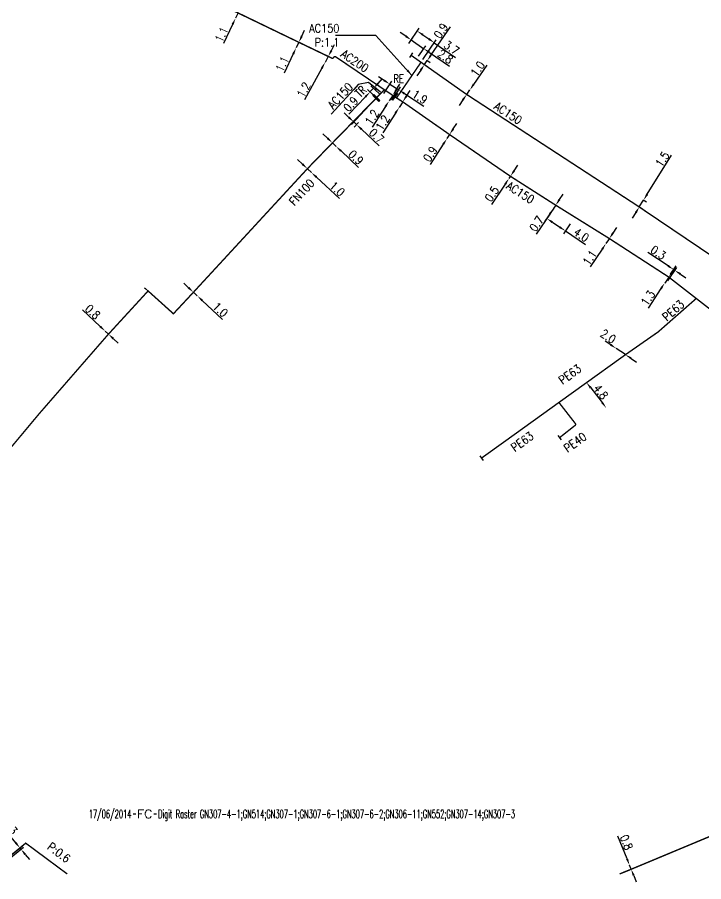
# Model space of a CAD drawing. Header units: millimetres. Extents: x 107995 to 109002, y 120994 to 122000.
# Drawn here: x 108339.1 to 108462.3, y 120998.6 to 121153.6 of the extents above; entities that cross this region are included whole.
import ezdxf
from ezdxf.enums import TextEntityAlignment as Align

# ---------------------------------------------------------------- set-up
doc = ezdxf.new("R2010")
doc.units = ezdxf.units.MM
doc.header["$PDMODE"] = 34
for name, pattern in [('CENTER', [50.8, 31.75, -6.35, 6.35, -6.35]), ('L_25_AP', [2000, 1000, 1000]), ('L_25_FN', [2000, 1000, 1000]), ('L_25_PE', [2000, 1000, 1000])]:
    doc.linetypes.add(name, pattern=pattern)
doc.layers.get('0').update_dxf_attribs({"linetype": 'CONTINUOUS'})
doc.layers.get('DEFPOINTS').update_dxf_attribs({"linetype": 'CONTINUOUS'})
for name, color, linetype in [('L_150', 1, 'CONTINUOUS'), ('L_340', 7, 'CONTINUOUS'), ('L_910', 7, 'CONTINUOUS')]:
    doc.layers.add(name, color=color, linetype=linetype)
doc.styles.add('G_ROMANS', font='ROMANS.SHX', dxfattribs={"width": 0.75})
doc.styles.get("Standard").update_dxf_attribs({"font": 'romans.shx', "width": 0.85})
doc.dimstyles.get("Standard").update_dxf_attribs({"dimtxt": 1.5, "dimasz": 1.2, "dimexe": 0.625, "dimexo": 0.625, "dimgap": 0.25, "dimtad": 1, "dimdec": 1, "dimzin": 0, "dimdsep": 46, "dimtxsty": 'Standard', "dimcen": -0.5, "dimadec": 0, "dimazin": 0, "dimtfac": 1, "dimtdec": 1, "dimtmove": 0, "dimatfit": 3, "dimfxl": 0, "dimtolj": 1, "dimtzin": 0, "dimarcsym": 0})

# ---------------------------------------------------------------- blocks, each defined once
blk = doc.blocks.new('GIS_MODF')
at = {"color": 0, "linetype": 'Continuous', "flags": 128}
for points in [[(-2.18, -0.01), (-1.68, -0.01)], [(1.52, -0.01), (2.02, -0.01)]]:
    blk.add_lwpolyline(points, dxfattribs=at)
at = {"color": 0, "linetype": 'Continuous', "width": 0.5}
blk.add_attdef('DATE', text='', height=1.5, dxfattribs=at).set_placement((-2.5, -0.8), align=Align.RIGHT)
at = {"color": 0, "linetype": 'Continuous', "width": 1.771291}
blk.add_attdef('USER', text='', height=1.5, dxfattribs=at).set_placement((-1.51, -0.8), (1.28, -0.8), align=Align.FIT)
at = {"color": 0, "linetype": 'Continuous', "width": 0.5}
blk.add_attdef('DESC', (2.29, -0.8), '', height=1.5, dxfattribs=at)
blk = doc.blocks.new('*D403')
at = {"layer": 'DEFPOINTS', "color": 0, "linetype": 'Continuous', "transparency": 16777216}
for p in [(108391.18, 121126.42), (108391.91, 121125.74), (108391.91, 121125.74)]:
    blk.add_point(p, dxfattribs=at)
at = {"layer": 'L_150', "color": 0, "linetype": 'Continuous', "lineweight": -2, "transparency": 16777216}
for p, q in [((108390.3, 121127.24), (108389.42, 121128.06)), ((108391.18, 121126.42), (108391.91, 121125.74)), ((108392.79, 121124.93), (108396.96, 121121.06))]:
    blk.add_line(p, q, dxfattribs=at)
at = {"layer": 'L_150', "color": 0, "linetype": 'Continuous', "transparency": 16777216}
for points in [[(108390.43, 121127.39), (108390.16, 121127.09), (108391.18, 121126.42)], [(108392.93, 121125.07), (108392.65, 121124.78), (108391.91, 121125.74)]]:
    blk.add_solid(points, dxfattribs=at)
at = {"layer": 'L_150', "color": 0, "linetype": 'Continuous', "transparency": 16777216, "insert": (108396.54, 121122.81), "char_height": 1.5, "attachment_point": 5, "rotation": 317.13}
blk.add_mtext('\\A1;1.0', dxfattribs=at)
blk = doc.blocks.new('*D404')
at = {"layer": 'DEFPOINTS', "color": 0, "linetype": 'Continuous', "transparency": 16777216}
for p in [(108370.74, 121104.27), (108371.44, 121103.63), (108371.44, 121103.63)]:
    blk.add_point(p, dxfattribs=at)
at = {"layer": 'L_150', "color": 0, "linetype": 'Continuous', "lineweight": -2, "transparency": 16777216}
for p, q in [((108369.87, 121105.09), (108368.99, 121105.91)), ((108370.74, 121104.27), (108371.44, 121103.63)), ((108372.32, 121102.81), (108375.97, 121099.4))]:
    blk.add_line(p, q, dxfattribs=at)
at = {"layer": 'L_150', "color": 0, "linetype": 'Continuous', "transparency": 16777216}
for points in [[(108370, 121105.24), (108369.73, 121104.95), (108370.74, 121104.27)], [(108372.45, 121102.95), (108372.18, 121102.66), (108371.44, 121103.63)]]:
    blk.add_solid(points, dxfattribs=at)
at = {"layer": 'L_150', "color": 0, "linetype": 'Continuous', "transparency": 16777216, "insert": (108375.56, 121101.15), "char_height": 1.5, "attachment_point": 5, "rotation": 317.0033}
blk.add_mtext('\\A1;1.0', dxfattribs=at)
blk = doc.blocks.new('*D405')
at = {"layer": 'DEFPOINTS', "color": 0, "linetype": 'Continuous', "transparency": 16777216}
for p in [(108354.91, 121097.31), (108354.91, 121097.31), (108355.5, 121096.77)]:
    blk.add_point(p, dxfattribs=at)
at = {"layer": 'L_150', "color": 0, "linetype": 'Continuous', "lineweight": -2, "transparency": 16777216}
for p, q in [((108354.03, 121098.13), (108350.83, 121101.1)), ((108355.5, 121096.77), (108354.91, 121097.31)), ((108356.38, 121095.95), (108357.26, 121095.14))]:
    blk.add_line(p, q, dxfattribs=at)
at = {"layer": 'L_150', "color": 0, "linetype": 'Continuous', "transparency": 16777216}
for points in [[(108354.17, 121098.28), (108353.9, 121097.98), (108354.91, 121097.31)], [(108356.51, 121096.1), (108356.24, 121095.81), (108355.5, 121096.77)]]:
    blk.add_solid(points, dxfattribs=at)
at = {"layer": 'L_150', "color": 0, "linetype": 'Continuous', "transparency": 16777216, "insert": (108352.67, 121100.76), "char_height": 1.5, "attachment_point": 5, "rotation": 317.12}
blk.add_mtext('\\A1;0.8', dxfattribs=at)
blk = doc.blocks.new('*D408')
at = {"layer": 'DEFPOINTS', "color": 0, "linetype": 'Continuous', "transparency": 16777216}
for p in [(108403.55, 121139.1), (108400.01, 121134.32), (108400.78, 121135.14)]:
    blk.add_point(p, dxfattribs=at)
at = {"layer": 'L_150', "color": 0, "linetype": 'Continuous', "lineweight": -2, "transparency": 16777216}
for p, q in [((108403.12, 121138.64), (108399.07, 121134.35)), ((108398.62, 121135.63), (108397.75, 121136.45)), ((108399.5, 121134.8), (108400.01, 121134.32)), ((108400.35, 121134.69), (108399.58, 121133.87)), ((108400.88, 121133.5), (108404.06, 121130.5))]:
    blk.add_line(p, q, dxfattribs=at)
at = {"layer": 'L_150', "color": 0, "linetype": 'Continuous', "transparency": 16777216}
for points in [[(108398.76, 121135.77), (108398.49, 121135.48), (108399.5, 121134.8)], [(108401.02, 121133.64), (108400.74, 121133.35), (108400.01, 121134.32)]]:
    blk.add_solid(points, dxfattribs=at)
at = {"layer": 'L_150', "color": 0, "linetype": 'Continuous', "transparency": 16777216, "insert": (108403.59, 121132.31), "char_height": 1.5, "attachment_point": 5, "rotation": 316.6514}
blk.add_mtext('\\A1;0.7', dxfattribs=at)
blk = doc.blocks.new('*D409')
at = {"layer": 'DEFPOINTS', "color": 0, "linetype": 'Continuous', "transparency": 16777216}
for p in [(108395.68, 121131.05), (108396.33, 121130.43), (108396.33, 121130.43)]:
    blk.add_point(p, dxfattribs=at)
at = {"layer": 'L_150', "color": 0, "linetype": 'Continuous', "lineweight": -2, "transparency": 16777216}
for p, q in [((108394.81, 121131.87), (108393.94, 121132.7)), ((108395.68, 121131.05), (108396.33, 121130.43)), ((108397.21, 121129.61), (108400.34, 121126.65))]:
    blk.add_line(p, q, dxfattribs=at)
at = {"layer": 'L_150', "color": 0, "linetype": 'Continuous', "transparency": 16777216}
for points in [[(108394.94, 121132.02), (108394.67, 121131.73), (108395.68, 121131.05)], [(108397.34, 121129.75), (108397.07, 121129.46), (108396.33, 121130.43)]]:
    blk.add_solid(points, dxfattribs=at)
at = {"layer": 'L_150', "color": 0, "linetype": 'Continuous', "transparency": 16777216, "insert": (108399.9, 121128.44), "char_height": 1.5, "attachment_point": 5, "rotation": 316.6514}
blk.add_mtext('\\A1;0.9', dxfattribs=at)
blk = doc.blocks.new('L_340_19')
at = {"linetype": 'Continuous'}
blk.add_hatch(color=0, dxfattribs=at).paths.add_polyline_path([(0.125, 0.75), (-0.125, 0.75), (-0.125, -0.75), (0.125, -0.75)])
at = {"color": 0, "linetype": 'Continuous'}
blk.add_lwpolyline([(-0.125, 0.75), (0.125, 0.75), (0.125, -0.75), (-0.125, -0.75)], close=True, dxfattribs=at)
at = {"color": 0, "linetype": 'Continuous', "width": 0.75}
for tag, height, flags, p in [('TR', 1.5, 8, (0, 3)), ('DEF_LEG', 1.2, 3, (0, -5)), ('DEF_COUP', 1.2, 3, (0, -7.5)), ('DEF_TYPE', 1.2, 3, (0, -10))]:
    blk.add_attdef(tag, text='', height=height, dxfattribs=dict(at, flags=flags)).set_placement(p, align=Align.MIDDLE)
blk = doc.blocks.new('*D410')
at = {"layer": 'DEFPOINTS', "color": 0, "linetype": 'Continuous', "transparency": 16777216}
for p in [(108403.02, 121140.83), (108403.55, 121139.1), (108404.55, 121139.39)]:
    blk.add_point(p, dxfattribs=at)
at = {"layer": 'L_340', "color": 0, "linetype": 'Continuous', "lineweight": -2, "transparency": 16777216}
for p, q in [((108403.85, 121141.71), (108404.67, 121142.58)), ((108403.1, 121139.53), (108401.95, 121140.61)), ((108403.02, 121140.83), (108402.41, 121140.18)), ((108404.1, 121139.82), (108402.57, 121141.26)), ((108401.58, 121139.31), (108398.63, 121136.17))]:
    blk.add_line(p, q, dxfattribs=at)
at = {"layer": 'L_340', "color": 0, "linetype": 'Continuous', "transparency": 16777216}
for points in [[(108403.7, 121141.85), (108403.99, 121141.57), (108403.02, 121140.83)], [(108401.44, 121139.44), (108401.73, 121139.17), (108402.41, 121140.18)]]:
    blk.add_solid(points, dxfattribs=at)
at = {"layer": 'L_340', "color": 0, "linetype": 'Continuous', "transparency": 16777216, "insert": (108398.96, 121137.99), "char_height": 1.5, "attachment_point": 5, "rotation": 46.6893}
blk.add_mtext('\\A1;0.9', dxfattribs=at)
blk = doc.blocks.new('*D415')
at = {"layer": 'DEFPOINTS', "color": 0, "linetype": 'Continuous', "transparency": 16777216}
for p in [(108339.81, 121004.43), (108336.75, 121002.32), (108336.94, 121002.09)]:
    blk.add_point(p, dxfattribs=at)
at = {"layer": 'L_150', "color": 0, "linetype": 'Continuous', "lineweight": -2, "transparency": 16777216}
for p, q in [((108338.86, 121005.59), (108336.09, 121008.98)), ((108337.23, 121002.72), (108340.1, 121005.06)), ((108337.42, 121002.49), (108340.29, 121004.83)), ((108339.81, 121004.43), (108339.62, 121004.66)), ((108340.56, 121003.5), (108341.32, 121002.57))]:
    blk.add_line(p, q, dxfattribs=at)
at = {"layer": 'L_150', "color": 0, "linetype": 'Continuous', "transparency": 16777216}
for points in [[(108339.01, 121005.72), (108338.7, 121005.47), (108339.62, 121004.66)], [(108340.72, 121003.63), (108340.41, 121003.38), (108339.81, 121004.43)]]:
    blk.add_solid(points, dxfattribs=at)
at = {"layer": 'L_150', "color": 0, "linetype": 'Continuous', "transparency": 16777216, "insert": (108337.87, 121008.39), "char_height": 1.5, "attachment_point": 5, "rotation": 309.2075}
blk.add_mtext('\\A1;0.3', dxfattribs=at)
blk = doc.blocks.new('*D419')
at = {"layer": 'DEFPOINTS', "color": 0, "linetype": 'Continuous', "transparency": 16777216}
for p in [(108378.75, 121154.34), (108378.29, 121153.38), (108378.29, 121153.38)]:
    blk.add_point(p, dxfattribs=at)
at = {"layer": 'L_150', "color": 0, "linetype": 'Continuous', "lineweight": -2, "transparency": 16777216}
for p, q in [((108379.27, 121155.42), (108379.79, 121156.5)), ((108378.75, 121154.34), (108378.29, 121153.38)), ((108377.77, 121152.3), (108376.11, 121148.85))]:
    blk.add_line(p, q, dxfattribs=at)
at = {"layer": 'L_150', "color": 0, "linetype": 'Continuous', "transparency": 16777216}
for points in [[(108379.09, 121155.5), (108379.45, 121155.33), (108378.75, 121154.34)], [(108377.59, 121152.39), (108377.95, 121152.21), (108378.29, 121153.38)]]:
    blk.add_solid(points, dxfattribs=at)
at = {"layer": 'L_150', "color": 0, "linetype": 'Continuous', "transparency": 16777216, "insert": (108375.78, 121150.47), "char_height": 1.5, "attachment_point": 5, "rotation": 64.2995}
blk.add_mtext('\\A1;1.1', dxfattribs=at)
blk = doc.blocks.new('*D420')
at = {"layer": 'DEFPOINTS', "color": 0, "linetype": 'Continuous', "transparency": 16777216}
for p in [(108389.65, 121149.08), (108389.17, 121148.09), (108389.17, 121148.09)]:
    blk.add_point(p, dxfattribs=at)
at = {"layer": 'L_150', "color": 0, "linetype": 'Continuous', "lineweight": -2, "transparency": 16777216}
for p, q in [((108390.17, 121150.16), (108390.69, 121151.24)), ((108389.65, 121149.08), (108389.17, 121148.09)), ((108388.65, 121147.01), (108386.99, 121143.56))]:
    blk.add_line(p, q, dxfattribs=at)
at = {"layer": 'L_150', "color": 0, "linetype": 'Continuous', "transparency": 16777216}
for points in [[(108389.99, 121150.25), (108390.35, 121150.07), (108389.65, 121149.08)], [(108388.47, 121147.09), (108388.83, 121146.92), (108389.17, 121148.09)]]:
    blk.add_solid(points, dxfattribs=at)
at = {"layer": 'L_150', "color": 0, "linetype": 'Continuous', "transparency": 16777216, "insert": (108386.66, 121145.18), "char_height": 1.5, "attachment_point": 5, "rotation": 64.3017}
blk.add_mtext('\\A1;1.1', dxfattribs=at)
blk = doc.blocks.new('*D421')
at = {"layer": 'DEFPOINTS', "color": 0, "linetype": 'Continuous', "transparency": 16777216}
for p in [(108394.92, 121146.55), (108394.35, 121145.49), (108394.35, 121145.49)]:
    blk.add_point(p, dxfattribs=at)
at = {"layer": 'L_150', "color": 0, "linetype": 'Continuous', "lineweight": -2, "transparency": 16777216}
for p, q in [((108395.5, 121147.6), (108396.07, 121148.66)), ((108394.92, 121146.55), (108394.35, 121145.49)), ((108393.77, 121144.44), (108390.68, 121138.76))]:
    blk.add_line(p, q, dxfattribs=at)
at = {"layer": 'L_150', "color": 0, "linetype": 'Continuous', "transparency": 16777216}
for points in [[(108395.32, 121147.7), (108395.67, 121147.51), (108394.92, 121146.55)], [(108393.6, 121144.54), (108393.95, 121144.34), (108394.35, 121145.49)]]:
    blk.add_solid(points, dxfattribs=at)
at = {"layer": 'L_150', "color": 0, "linetype": 'Continuous', "transparency": 16777216, "insert": (108390.52, 121140.56), "char_height": 1.5, "attachment_point": 5, "rotation": 61.4269}
blk.add_mtext('\\A1;1.2', dxfattribs=at)
blk = doc.blocks.new('*D422')
at = {"layer": 'DEFPOINTS', "color": 0, "linetype": 'Continuous', "transparency": 16777216}
for p in [(108406.48, 121139.57), (108405.83, 121138.57), (108405.83, 121138.57)]:
    blk.add_point(p, dxfattribs=at)
at = {"layer": 'L_150', "color": 0, "linetype": 'Continuous', "lineweight": -2, "transparency": 16777216}
for p, q in [((108407.13, 121140.58), (108407.79, 121141.59)), ((108406.48, 121139.57), (108405.83, 121138.57)), ((108405.18, 121137.56), (108402.79, 121133.86))]:
    blk.add_line(p, q, dxfattribs=at)
at = {"layer": 'L_150', "color": 0, "linetype": 'Continuous', "transparency": 16777216}
for points in [[(108406.97, 121140.69), (108407.3, 121140.47), (108406.48, 121139.57)], [(108405.01, 121137.67), (108405.35, 121137.45), (108405.83, 121138.57)]]:
    blk.add_solid(points, dxfattribs=at)
at = {"layer": 'L_150', "color": 0, "linetype": 'Continuous', "transparency": 16777216, "insert": (108402.76, 121135.65), "char_height": 1.5, "attachment_point": 5, "rotation": 57.1269}
blk.add_mtext('\\A1;1.2', dxfattribs=at)
blk = doc.blocks.new('*D423')
at = {"layer": 'DEFPOINTS', "color": 0, "linetype": 'Continuous', "transparency": 16777216}
for p in [(108405.97, 121141.58), (108404.55, 121139.39), (108406.8, 121139.37)]:
    blk.add_point(p, dxfattribs=at)
at = {"layer": 'L_340', "color": 0, "linetype": 'Continuous', "lineweight": -2, "transparency": 16777216}
for p, q in [((108404.96, 121142.23), (108403.96, 121142.89)), ((108404.89, 121139.92), (108406.31, 121142.11)), ((108405.97, 121141.58), (108407.57, 121140.55)), ((108407.14, 121139.89), (108407.91, 121141.08)), ((108408.57, 121139.9), (108412.04, 121137.66))]:
    blk.add_line(p, q, dxfattribs=at)
at = {"layer": 'L_340', "color": 0, "linetype": 'Continuous', "transparency": 16777216}
for points in [[(108405.07, 121142.4), (108404.85, 121142.07), (108405.97, 121141.58)], [(108408.68, 121140.07), (108408.47, 121139.73), (108407.57, 121140.55)]]:
    blk.add_solid(points, dxfattribs=at)
at = {"layer": 'L_340', "color": 0, "linetype": 'Continuous', "transparency": 16777216, "insert": (108411.36, 121139.29), "char_height": 1.5, "attachment_point": 5, "rotation": 327.1269}
blk.add_mtext('\\A1;1.9', dxfattribs=at)
blk = doc.blocks.new('L_340_20')
at = {"linetype": 'Continuous'}
blk.add_hatch(color=0, dxfattribs=at).paths.add_polyline_path([(0.125, 0.75), (-0.125, 0.75), (-0.125, -0.75), (0.125, -0.75)])
at = {"color": 0, "linetype": 'Continuous'}
blk.add_lwpolyline([(-0.125, 0.75), (0.125, 0.75), (0.125, -0.75), (-0.125, -0.75)], close=True, dxfattribs=at)
at = {"color": 0, "linetype": 'Continuous', "width": 0.75}
for tag, height, flags, p in [('RE', 1.5, 8, (0, 3)), ('DEF_LEG', 1.2, 3, (0, -5)), ('DEF_COUP', 1.2, 3, (0, -7.5)), ('DEF_TYPE', 1.2, 3, (0, -10))]:
    blk.add_attdef(tag, text='', height=height, dxfattribs=dict(at, flags=flags)).set_placement(p, align=Align.MIDDLE)
blk = doc.blocks.new('*D424')
at = {"layer": 'DEFPOINTS', "color": 0, "linetype": 'Continuous', "transparency": 16777216}
for p in [(108416.21, 121131.81), (108416.21, 121131.81), (108416.68, 121132.54)]:
    blk.add_point(p, dxfattribs=at)
at = {"layer": 'L_150', "color": 0, "linetype": 'Continuous', "lineweight": -2, "transparency": 16777216}
for p, q in [((108417.34, 121133.55), (108417.99, 121134.55)), ((108416.68, 121132.54), (108416.21, 121131.81)), ((108415.55, 121130.81), (108413.2, 121127.19))]:
    blk.add_line(p, q, dxfattribs=at)
at = {"layer": 'L_150', "color": 0, "linetype": 'Continuous', "transparency": 16777216}
for points in [[(108417.17, 121133.66), (108417.5, 121133.44), (108416.68, 121132.54)], [(108415.39, 121130.92), (108415.72, 121130.7), (108416.21, 121131.81)]]:
    blk.add_solid(points, dxfattribs=at)
at = {"layer": 'L_150', "color": 0, "linetype": 'Continuous', "transparency": 16777216, "insert": (108413.21, 121129.04), "char_height": 1.5, "attachment_point": 5, "rotation": 56.9505}
blk.add_mtext('\\A1;0.9', dxfattribs=at)
blk = doc.blocks.new('*D425')
at = {"layer": 'DEFPOINTS', "color": 0, "linetype": 'Continuous', "transparency": 16777216}
for p in [(108427.6, 121125.06), (108427.32, 121124.64), (108427.32, 121124.64)]:
    blk.add_point(p, dxfattribs=at)
at = {"layer": 'L_150', "color": 0, "linetype": 'Continuous', "lineweight": -2, "transparency": 16777216}
for p, q in [((108428.27, 121126.05), (108428.93, 121127.05)), ((108427.6, 121125.06), (108427.32, 121124.64)), ((108426.65, 121123.64), (108424.22, 121120.01))]:
    blk.add_line(p, q, dxfattribs=at)
at = {"layer": 'L_150', "color": 0, "linetype": 'Continuous', "transparency": 16777216}
for points in [[(108428.1, 121126.16), (108428.43, 121125.94), (108427.6, 121125.06)], [(108426.48, 121123.76), (108426.82, 121123.53), (108427.32, 121124.64)]]:
    blk.add_solid(points, dxfattribs=at)
at = {"layer": 'L_150', "color": 0, "linetype": 'Continuous', "transparency": 16777216, "insert": (108424.27, 121121.89), "char_height": 1.5, "attachment_point": 5, "rotation": 56.1759}
blk.add_mtext('\\A1;0.5', dxfattribs=at)
blk = doc.blocks.new('*D426')
at = {"layer": 'DEFPOINTS', "color": 0, "linetype": 'Continuous', "transparency": 16777216}
for p in [(108435.72, 121119.88), (108438.65, 121117.07), (108437.45, 121115.28)]:
    blk.add_point(p, dxfattribs=at)
at = {"layer": 'L_150', "color": 0, "linetype": 'Continuous', "lineweight": -2, "transparency": 16777216}
for p, q in [((108435.37, 121119.36), (108433.78, 121116.99)), ((108435.12, 121116.84), (108436.45, 121115.95)), ((108438.3, 121116.55), (108437.1, 121114.76)), ((108437.45, 121115.28), (108441.08, 121112.84))]:
    blk.add_line(p, q, dxfattribs=at)
at = {"layer": 'L_150', "color": 0, "linetype": 'Continuous', "transparency": 16777216}
for points in [[(108435.23, 121117), (108435.01, 121116.67), (108434.13, 121117.5)], [(108436.56, 121116.11), (108436.34, 121115.78), (108437.45, 121115.28)]]:
    blk.add_solid(points, dxfattribs=at)
at = {"layer": 'L_150', "color": 0, "linetype": 'Continuous', "transparency": 16777216, "insert": (108440.32, 121114.56), "char_height": 1.5, "attachment_point": 5, "rotation": 326.1759}
blk.add_mtext('\\A1;4.0', dxfattribs=at)
blk = doc.blocks.new('*D427')
at = {"layer": 'DEFPOINTS', "color": 0, "linetype": 'Continuous', "transparency": 16777216}
for p in [(108435.33, 121119.3), (108435.33, 121119.3), (108435.72, 121119.88)]:
    blk.add_point(p, dxfattribs=at)
at = {"layer": 'L_150', "color": 0, "linetype": 'Continuous', "lineweight": -2, "transparency": 16777216}
for p, q in [((108436.39, 121120.88), (108437.06, 121121.88)), ((108435.72, 121119.88), (108435.33, 121119.3)), ((108434.66, 121118.3), (108432.23, 121114.67))]:
    blk.add_line(p, q, dxfattribs=at)
at = {"layer": 'L_150', "color": 0, "linetype": 'Continuous', "transparency": 16777216}
for points in [[(108436.22, 121120.99), (108436.55, 121120.77), (108435.72, 121119.88)], [(108434.5, 121118.42), (108434.83, 121118.19), (108435.33, 121119.3)]]:
    blk.add_solid(points, dxfattribs=at)
at = {"layer": 'L_150', "color": 0, "linetype": 'Continuous', "transparency": 16777216, "insert": (108432.28, 121116.55), "char_height": 1.5, "attachment_point": 5, "rotation": 56.1759}
blk.add_mtext('\\A1;0.7', dxfattribs=at)
blk = doc.blocks.new('*D428')
at = {"layer": 'DEFPOINTS', "color": 0, "linetype": 'Continuous', "transparency": 16777216}
for p in [(108444.72, 121112.99), (108444.72, 121112.99), (108445.34, 121113.9)]:
    blk.add_point(p, dxfattribs=at)
at = {"layer": 'L_150', "color": 0, "linetype": 'Continuous', "lineweight": -2, "transparency": 16777216}
for p, q in [((108446.01, 121114.89), (108446.68, 121115.89)), ((108445.34, 121113.9), (108444.72, 121112.99)), ((108444.05, 121111.99), (108441.92, 121108.82))]:
    blk.add_line(p, q, dxfattribs=at)
at = {"layer": 'L_150', "color": 0, "linetype": 'Continuous', "transparency": 16777216}
for points in [[(108445.84, 121115.01), (108446.17, 121114.78), (108445.34, 121113.9)], [(108443.89, 121112.1), (108444.22, 121111.88), (108444.72, 121112.99)]]:
    blk.add_solid(points, dxfattribs=at)
at = {"layer": 'L_150', "color": 0, "linetype": 'Continuous', "transparency": 16777216, "insert": (108441.82, 121110.46), "char_height": 1.5, "attachment_point": 5, "rotation": 56.0522}
blk.add_mtext('\\A1;1.1', dxfattribs=at)
blk = doc.blocks.new('*D429')
at = {"layer": 'DEFPOINTS', "color": 0, "linetype": 'Continuous', "transparency": 16777216}
for p in [(108455.99, 121107), (108455.27, 121105.92), (108455.27, 121105.92)]:
    blk.add_point(p, dxfattribs=at)
at = {"layer": 'L_150', "color": 0, "linetype": 'Continuous', "lineweight": -2, "transparency": 16777216}
for p, q in [((108456.65, 121108), (108457.32, 121109)), ((108455.99, 121107), (108455.27, 121105.92)), ((108454.6, 121104.92), (108452.28, 121101.43))]:
    blk.add_line(p, q, dxfattribs=at)
at = {"layer": 'L_150', "color": 0, "linetype": 'Continuous', "transparency": 16777216}
for points in [[(108456.49, 121108.11), (108456.82, 121107.89), (108455.99, 121107)], [(108454.43, 121105.03), (108454.77, 121104.81), (108455.27, 121105.92)]]:
    blk.add_solid(points, dxfattribs=at)
at = {"layer": 'L_150', "color": 0, "linetype": 'Continuous', "transparency": 16777216, "insert": (108452.27, 121103.23), "char_height": 1.5, "attachment_point": 5, "rotation": 56.3033}
blk.add_mtext('\\A1;1.3', dxfattribs=at)
blk = doc.blocks.new('*D438')
at = {"layer": 'DEFPOINTS', "color": 0, "linetype": 'Continuous', "transparency": 16777216}
for p in [(108446.57, 121094.2), (108446.57, 121094.2), (108448.24, 121093.09)]:
    blk.add_point(p, dxfattribs=at)
at = {"layer": 'L_150', "color": 0, "linetype": 'Continuous', "lineweight": -2, "transparency": 16777216}
for p, q in [((108445.58, 121094.87), (108444.58, 121095.53)), ((108448.24, 121093.09), (108446.57, 121094.2)), ((108449.24, 121092.42), (108450.23, 121091.76))]:
    blk.add_line(p, q, dxfattribs=at)
at = {"layer": 'L_150', "color": 0, "linetype": 'Continuous', "transparency": 16777216}
for points in [[(108445.69, 121095.03), (108445.46, 121094.7), (108446.57, 121094.2)], [(108449.35, 121092.59), (108449.12, 121092.26), (108448.24, 121093.09)]]:
    blk.add_solid(points, dxfattribs=at)
at = {"layer": 'L_150', "color": 0, "linetype": 'Continuous', "transparency": 16777216, "insert": (108445.13, 121096.37), "char_height": 1.5, "attachment_point": 5, "rotation": 326.277}
blk.add_mtext('\\A1;2.0', dxfattribs=at)
blk = doc.blocks.new('*D439')
at = {"layer": 'DEFPOINTS', "color": 0, "linetype": 'Continuous', "transparency": 16777216}
for p in [(108441.26, 121088.08), (108444.78, 121083.55), (108444.78, 121083.55)]:
    blk.add_point(p, dxfattribs=at)
at = {"layer": 'L_150', "color": 0, "linetype": 'Continuous', "lineweight": -2, "transparency": 16777216}
blk.add_line((108442, 121087.13), (108444.05, 121084.5), dxfattribs=at)
at = {"layer": 'L_150', "color": 0, "linetype": 'Continuous', "transparency": 16777216}
for points in [[(108442.16, 121087.26), (108441.84, 121087.01), (108441.26, 121088.08)], [(108444.2, 121084.62), (108443.89, 121084.38), (108444.78, 121083.55)]]:
    blk.add_solid(points, dxfattribs=at)
at = {"layer": 'L_150', "color": 0, "linetype": 'Continuous', "transparency": 16777216, "insert": (108443.81, 121086.43), "char_height": 1.5, "attachment_point": 5, "rotation": 307.8641}
blk.add_mtext('\\A1;4.8', dxfattribs=at)
blk = doc.blocks.new('L_340_07')
at = {"color": 0, "linetype": 'Continuous', "const_width": 0.25, "flags": 128}
blk.add_lwpolyline([(0, 0), (1.25, 0)], dxfattribs=at)
at = {"color": 0, "linetype": 'Continuous', "flags": 128}
blk.add_lwpolyline([(1.25, -0.5), (1.25, 0.5)], dxfattribs=at)
at = {"color": 0, "linetype": 'Continuous', "style": 'G_ROMANS', "width": 0.75, "flags": 3}
for tag, p in [('DEF_LEG', (0.72, -3.47)), ('DEF_COUP', (0.72, -5.97)), ('DEF_TYPE', (0.72, -8.47))]:
    blk.add_attdef(tag, text='', height=1.2, dxfattribs=at).set_placement(p, align=Align.MIDDLE)
blk = doc.blocks.new('*D473')
at = {"layer": 'DEFPOINTS', "color": 0, "linetype": 'Continuous', "transparency": 16777216}
for p in [(108450.89, 121121.18), (108451.49, 121120.81), (108450.12, 121119.95)]:
    blk.add_point(p, dxfattribs=at)
at = {"layer": 'L_150', "color": 0, "linetype": 'Continuous', "lineweight": -2, "transparency": 16777216}
for p, q in [((108452.12, 121121.83), (108456.49, 121128.86)), ((108450.72, 121119.57), (108451.49, 121120.81)), ((108451.42, 121120.85), (108452.02, 121120.48)), ((108450.65, 121119.62), (108451.26, 121119.24)), ((108450.09, 121118.55), (108449.46, 121117.53))]:
    blk.add_line(p, q, dxfattribs=at)
at = {"layer": 'L_150', "color": 0, "linetype": 'Continuous', "transparency": 16777216}
for points in [[(108451.95, 121121.93), (108452.29, 121121.72), (108451.49, 121120.81)], [(108449.92, 121118.66), (108450.26, 121118.45), (108450.72, 121119.57)]]:
    blk.add_solid(points, dxfattribs=at)
at = {"layer": 'L_150', "color": 0, "linetype": 'Continuous', "transparency": 16777216, "insert": (108454.85, 121128.12), "char_height": 1.5, "attachment_point": 5, "rotation": 58.1773}
blk.add_mtext('\\A1;1.5', dxfattribs=at)
blk = doc.blocks.new('*D474')
at = {"layer": 'DEFPOINTS', "color": 0, "linetype": 'Continuous', "transparency": 16777216}
for p in [(108410.9, 121151.09), (108409.01, 121148.34), (108411.56, 121145.5)]:
    blk.add_point(p, dxfattribs=at)
at = {"layer": 'L_150', "color": 0, "linetype": 'Continuous', "lineweight": -2, "transparency": 16777216}
for p, q in [((108409.37, 121148.85), (108411.25, 121151.6)), ((108411.89, 121150.41), (108412.96, 121149.68)), ((108411.91, 121146.02), (108414.3, 121149.51)), ((108413.95, 121149), (108417.77, 121146.38))]:
    blk.add_line(p, q, dxfattribs=at)
at = {"layer": 'L_150', "color": 0, "linetype": 'Continuous', "transparency": 16777216}
for points in [[(108412, 121150.58), (108411.78, 121150.25), (108410.9, 121151.09)], [(108413.07, 121149.84), (108412.85, 121149.51), (108413.95, 121149)]]:
    blk.add_solid(points, dxfattribs=at)
at = {"layer": 'L_150', "color": 0, "linetype": 'Continuous', "transparency": 16777216, "insert": (108417.03, 121148.1), "char_height": 1.5, "attachment_point": 5, "rotation": 325.5744}
blk.add_mtext('\\A1;3.7', dxfattribs=at)
blk = doc.blocks.new('*D475')
at = {"layer": 'DEFPOINTS', "color": 0, "linetype": 'Continuous', "transparency": 16777216}
for p in [(108420.32, 121140.55), (108420.32, 121140.55), (108419.75, 121139.73)]:
    blk.add_point(p, dxfattribs=at)
at = {"layer": 'L_150', "color": 0, "linetype": 'Continuous', "lineweight": -2, "transparency": 16777216}
for p, q in [((108421.01, 121141.53), (108423.41, 121144.97)), ((108419.75, 121139.73), (108420.32, 121140.55)), ((108419.07, 121138.75), (108418.38, 121137.76))]:
    blk.add_line(p, q, dxfattribs=at)
at = {"layer": 'L_150', "color": 0, "linetype": 'Continuous', "transparency": 16777216}
for points in [[(108420.85, 121141.65), (108421.17, 121141.42), (108420.32, 121140.55)], [(108418.9, 121138.86), (108419.23, 121138.63), (108419.75, 121139.73)]]:
    blk.add_solid(points, dxfattribs=at)
at = {"layer": 'L_150', "color": 0, "linetype": 'Continuous', "transparency": 16777216, "insert": (108421.73, 121144.32), "char_height": 1.5, "attachment_point": 5, "rotation": 55.1286}
blk.add_mtext('\\A1;1.0', dxfattribs=at)
blk = doc.blocks.new('*D476')
at = {"layer": 'DEFPOINTS', "color": 0, "linetype": 'Continuous', "transparency": 16777216}
for p in [(108411.56, 121145.5), (108412.07, 121146.25), (108412.69, 121145.82)]:
    blk.add_point(p, dxfattribs=at)
at = {"layer": 'L_150', "color": 0, "linetype": 'Continuous', "lineweight": -2, "transparency": 16777216}
for p, q in [((108413.37, 121146.81), (108416.84, 121151.87)), ((108412.07, 121145.15), (108412.7, 121144.72)), ((108412.18, 121145.08), (108412.69, 121145.82)), ((108412.58, 121145.89), (108413.21, 121145.46)), ((108411.5, 121144.09), (108410.82, 121143.1))]:
    blk.add_line(p, q, dxfattribs=at)
at = {"layer": 'L_150', "color": 0, "linetype": 'Continuous', "transparency": 16777216}
for points in [[(108413.2, 121146.92), (108413.53, 121146.69), (108412.69, 121145.82)], [(108411.34, 121144.2), (108411.67, 121143.97), (108412.18, 121145.08)]]:
    blk.add_solid(points, dxfattribs=at)
at = {"layer": 'L_150', "color": 0, "linetype": 'Continuous', "transparency": 16777216, "insert": (108415.13, 121151.15), "char_height": 1.5, "attachment_point": 5, "rotation": 55.5744}
blk.add_mtext('\\A1;0.9', dxfattribs=at)
blk = doc.blocks.new('*D479')
at = {"layer": 'DEFPOINTS', "color": 0, "linetype": 'Continuous', "transparency": 16777216}
for p in [(108409.01, 121148.34), (108409.81, 121149.5), (108410.78, 121146.05)]:
    blk.add_point(p, dxfattribs=at)
at = {"layer": 'L_340', "color": 0, "linetype": 'Continuous', "lineweight": -2, "transparency": 16777216}
for p, q in [((108408.82, 121150.18), (108407.83, 121150.86)), ((108409.37, 121148.85), (108410.16, 121150.01)), ((108409.81, 121149.5), (108412.08, 121147.94)), ((108411.13, 121146.57), (108412.43, 121148.46)), ((108413.07, 121147.27), (108416.67, 121144.79))]:
    blk.add_line(p, q, dxfattribs=at)
at = {"layer": 'L_340', "color": 0, "linetype": 'Continuous', "transparency": 16777216}
for points in [[(108408.93, 121150.34), (108408.71, 121150.01), (108409.81, 121149.5)], [(108413.18, 121147.43), (108412.95, 121147.1), (108412.08, 121147.94)]]:
    blk.add_solid(points, dxfattribs=at)
at = {"layer": 'L_340', "color": 0, "linetype": 'Continuous', "transparency": 16777216, "insert": (108415.93, 121146.52), "char_height": 1.5, "attachment_point": 5, "rotation": 325.5744}
blk.add_mtext('\\A1;2.8', dxfattribs=at)
blk = doc.blocks.new('*D524')
at = {"layer": 'DEFPOINTS', "color": 0, "linetype": 'Continuous', "transparency": 16777216}
for p in [(108448.96, 121001.58), (108448.96, 121001.58), (108449.26, 121000.84)]:
    blk.add_point(p, dxfattribs=at)
at = {"layer": 'L_150', "color": 0, "linetype": 'Continuous', "lineweight": -2, "transparency": 16777216}
for p, q in [((108448.51, 121002.69), (108446.88, 121006.75)), ((108449.26, 121000.84), (108448.96, 121001.58)), ((108449.71, 120999.72), (108450.15, 120998.61))]:
    blk.add_line(p, q, dxfattribs=at)
at = {"layer": 'L_150', "color": 0, "linetype": 'Continuous', "transparency": 16777216}
for points in [[(108448.7, 121002.77), (108448.33, 121002.62), (108448.96, 121001.58)], [(108449.89, 120999.8), (108449.52, 120999.65), (108449.26, 121000.84)]]:
    blk.add_solid(points, dxfattribs=at)
at = {"layer": 'L_150', "color": 0, "linetype": 'Continuous', "transparency": 16777216, "insert": (108448.4, 121005.65), "char_height": 1.5, "attachment_point": 5, "rotation": 291.8773}
blk.add_mtext('\\A1;0.8', dxfattribs=at)
blk = doc.blocks.new('*D917')
at = {"layer": 'DEFPOINTS', "color": 0, "linetype": 'Continuous', "transparency": 16777216}
for p in [(108457.09, 121108.2), (108455.99, 121107), (108455.48, 121105.78)]:
    blk.add_point(p, dxfattribs=at)
at = {"layer": 'L_150', "color": 0, "linetype": 'Continuous', "lineweight": -2, "transparency": 16777216}
for p, q in [((108455.88, 121109), (108452.24, 121111.43)), ((108455.82, 121106.3), (108457.43, 121108.72)), ((108456.34, 121107.52), (108457.23, 121108.86)), ((108457.09, 121108.2), (108456.88, 121108.34)), ((108458.09, 121107.53), (108459.08, 121106.87))]:
    blk.add_line(p, q, dxfattribs=at)
at = {"layer": 'L_150', "color": 0, "linetype": 'Continuous', "transparency": 16777216}
for points in [[(108455.99, 121109.17), (108455.77, 121108.84), (108456.88, 121108.34)], [(108458.2, 121107.7), (108457.97, 121107.37), (108457.09, 121108.2)]]:
    blk.add_solid(points, dxfattribs=at)
at = {"layer": 'L_150', "color": 0, "linetype": 'Continuous', "transparency": 16777216, "insert": (108454.12, 121111.38), "char_height": 1.5, "attachment_point": 5, "rotation": 326.3033}
blk.add_mtext('\\A1;0.3', dxfattribs=at)
blk = doc.blocks.new('*D918')
at = {"layer": 'DEFPOINTS', "color": 0, "linetype": 'Continuous', "transparency": 16777216}
for p in [(108407.63, 121137.4), (108407.63, 121137.4), (108408.28, 121138.41)]:
    blk.add_point(p, dxfattribs=at)
at = {"layer": 'L_150', "color": 0, "linetype": 'Continuous', "lineweight": -2, "transparency": 16777216}
for p, q in [((108408.93, 121139.42), (108409.59, 121140.43)), ((108408.28, 121138.41), (108407.63, 121137.4)), ((108406.98, 121136.39), (108404.71, 121132.88))]:
    blk.add_line(p, q, dxfattribs=at)
at = {"layer": 'L_150', "color": 0, "linetype": 'Continuous', "transparency": 16777216}
for points in [[(108408.77, 121139.53), (108409.1, 121139.31), (108408.28, 121138.41)], [(108406.81, 121136.5), (108407.15, 121136.29), (108407.63, 121137.4)]]:
    blk.add_solid(points, dxfattribs=at)
at = {"layer": 'L_150', "color": 0, "linetype": 'Continuous', "transparency": 16777216, "insert": (108404.68, 121134.67), "char_height": 1.5, "attachment_point": 5, "rotation": 57.1269}
blk.add_mtext('\\A1;1.2', dxfattribs=at)

msp = doc.modelspace()

# ---------------------------------------------------------------- linework, layer by layer
at = {"layer": 'L_150', "linetype": 'L_25_AP', "const_width": 0.25, "flags": 128}
msp.add_lwpolyline([(108544.95, 121035.09), (108542.49, 121036.17), (108536.67, 121037.75), (108533.2, 121039.1), (108531.12, 121039.91), (108523.71, 121047), (108520.05, 121049.16), (108516.34, 121052.72), (108506.73, 121061.69), (108498.37, 121069.59), (108488.47, 121078.26), (108479.24, 121086.8), (108471.5, 121093.92), (108465.2, 121099.84), (108465.2, 121099.84), (108460.93, 121103.16), (108455.99, 121107), (108445.34, 121113.9), (108435.72, 121119.88), (108427.6, 121125.06), (108416.68, 121132.54), (108408.28, 121138.41), (108407.17, 121139.11), (108406.8, 121139.37), (108406.48, 121139.57), (108405, 121140.57), (108396.26, 121146.48, 0.414214), (108395.91, 121146.41), (108395.86, 121146.33, -0.371859), (108395.54, 121146.25), (108394.92, 121146.55), (108389.65, 121149.08), (108378.75, 121154.34), (108366.99, 121159.95), (108358.4, 121163.98), (108349.5, 121167.33), (108336.13, 121165.71), (108333.73, 121164.65)], format="xyb", dxfattribs=at)
for points in [[(108411.56, 121145.5), (108409.24, 121142.12), (108407.17, 121139.11)], [(108410.78, 121146.05), (108411.56, 121145.5), (108419.75, 121139.73), (108450.12, 121119.95), (108479.51, 121100.13), (108497.06, 121088.32), (108533.43, 121065), (108546.28, 121057.44), (108546.28, 121057.44), (108550.11, 121055.5)], [(108403.55, 121139.1), (108405, 121140.57)], [(108348.1, 121000), (108340.66, 121005.52), (108336.75, 121002.32), (108334.25, 121000.32), (108331.58, 121003.54), (108324.4, 121012.88), (108322.79, 121014.97)]]:
    msp.add_lwpolyline(points, dxfattribs=at)
at = {"layer": 'L_150', "linetype": 'L_25_FN', "const_width": 0.25, "flags": 128}
msp.add_lwpolyline([(108314.13, 121047.98), (108316.95, 121051.25), (108343.09, 121082.52), (108355.5, 121096.77), (108362.61, 121104.51), (108367.15, 121100.42), (108370.74, 121104.27), (108391.18, 121126.42), (108395.68, 121131.05), (108403.55, 121139.1)], dxfattribs=at)
at = {"layer": 'L_150', "color": 7, "linetype": 'CENTER', "ltscale": 0.01, "flags": 128}
msp.add_lwpolyline([(108361.98, 121105.08), (108362.61, 121104.51)], dxfattribs=at)
at = {"layer": 'L_150', "linetype": 'L_25_PE', "const_width": 0.25, "flags": 128}
msp.add_lwpolyline([(108423.41, 121075.26), (108428.36, 121078.81), (108436.3, 121084.52), (108441.26, 121088.08), (108448.24, 121093.09), (108448.24, 121093.09), (108454.1, 121097.17), (108460.93, 121103.16)], dxfattribs=at)
msp.add_lwpolyline([(108436.3, 121084.52), (108439.23, 121080.75, -0.412112), (108439.19, 121080.4), (108437.39, 121078.98)], format="xyb", dxfattribs=at)
at = {"layer": 'L_150', "linetype": 'L_25_AP', "flags": 128}
msp.add_lwpolyline([(108447.19, 121000, 0.25, 0.25, 0), (108449.26, 121000.84, 0.25, 0.25, 0), (108467.79, 121008.57, 0.25, 0.25, 0), (108481.5, 121015.46, 0.25, 0.25, 0), (108493.69, 121022.15, 0.25, 0.25, 0), (108496.92, 121024.35, 0.25, 0.25, 0), (108498.4, 121025.35, 0.25, 0.25, 0), (108505.5, 121029.54, 0.25, 0.25, 0), (108509.21, 121032.3, 0.25, 0.25, 0), (108513.87, 121035.95, 0.25, 0.25, 0), (108521.76, 121044.06, 0.25, 0.25, 0), (108521.76, 121044.06, 0.25, 0.25, 0), (108522.22, 121044.56, 0.25, 0.25, 0), (108521.79, 121044.95, 0.25, 0.25, 0), (108523.24, 121046.5, 0.25, 0.25, 0), (108523.24, 121046.5, 0, 0, 0)], format="xyseb", dxfattribs=at)

# ---------------------------------------------------------------- block references
at = {"layer": 'L_340'}
for p, rotation in [((108410.78, 121146.05), 144.8374651243136), ((108437.39, 121078.98), 218.2754642405955), ((108423.41, 121075.26), 215.6845817065088)]:
    msp.add_blockref('L_340_07', p, dxfattribs=dict(at, rotation=rotation))
ref = msp.add_blockref('L_340_20', (108406.8, 121139.37), dxfattribs=dict(at, rotation=325.3683290947542))
ref.add_attrib('RE', 'RE', dxfattribs={"layer": '0', "color": 0, "linetype": 'Continuous', "height": 1.5, "width": 0.75, "flags": 8}).set_placement((108407.55, 121142.54), align=Align.MIDDLE)
ref = msp.add_blockref('L_340_19', (108403.55, 121139.1), dxfattribs=dict(at, rotation=45.46247469255909))
ref.add_attrib('TR', 'TR', dxfattribs={"layer": '0', "color": 0, "linetype": 'Continuous', "height": 1.5, "rotation": 44.9442, "width": 0.75, "flags": 8}).set_placement((108400.77, 121140.25), align=Align.MIDDLE)
at = {"layer": 'L_910'}
ref = msp.add_blockref('GIS_MODF', (108362.12, 121010.8), dxfattribs=at)
ref.add_attrib('DATE', '17/06/2014', dxfattribs={"layer": '0', "color": 0, "linetype": 'Continuous', "height": 1.5, "width": 0.5}).set_placement((108359.62, 121010), align=Align.RIGHT)
ref.add_attrib('USER', 'FC', dxfattribs={"layer": '0', "color": 0, "linetype": 'Continuous', "height": 1.5, "width": 1.082456}).set_placement((108360.61, 121010), (108363.4, 121010), align=Align.FIT)
ref.add_attrib('DESC', 'Digit Raster GN307-4-1;GN514;GN307-1;GN307-6-1;GN307-6-2;GN306-11;GN552;GN307-14;GN307-3', (108364.41, 121010), dxfattribs={"layer": '0', "color": 0, "linetype": 'Continuous', "height": 1.5, "width": 0.5})

# ---------------------------------------------------------------- texts
at = {"layer": 'L_150', "linetype": 'Continuous', "width": 0.85}
for s, rotation, p in [('AC200', 325.953, (108397.04, 121146.62)), ('AC150', 326.9206, (108424.51, 121137.22)), ('FN100', 47.3455, (108388.87, 121119.69)), ('AC150', 327.5036, (108426.7, 121122.97)), ('PE63', 41.2559, (108455.66, 121099)), ('PE63', 35.6846, (108436.94, 121087.68)), ('PE63', 35.6846, (108428.38, 121075.61)), ('PE40', 35.6846, (108437.86, 121075.48)), ('P:0.6', 323.0507, (108344.41, 121004.56))]:
    msp.add_text(s, height=1.5, rotation=rotation, dxfattribs=at).set_placement(p)
at = {"layer": 'L_150', "linetype": 'Continuous', "insert": (108396.92, 121148.34), "char_height": 1.5, "attachment_point": 9}
msp.add_mtext('\\A1;AC150\\PP:1.1', dxfattribs=at)
at = {"layer": 'L_150', "linetype": 'Continuous', "insert": (108399.46, 121140.97), "char_height": 1.5, "attachment_point": 9, "rotation": 47.4352}
msp.add_mtext('\\A1;AC150', dxfattribs=at)

# ---------------------------------------------------------------- dimensions: what is measured, and where the dimension line sits
at = {"layer": 'L_150', "linetype": 'Continuous'}
for base, p1, p2, angle, picture, middle in [((108378.29, 121153.38), (108378.75, 121154.34), (108378.29, 121153.38), 64.2995, '*D419', (108376.68, 121150.04)), ((108412.69, 121145.82), (108411.56, 121145.5), (108412.07, 121146.25), 235.5744, '*D476', (108415.96, 121150.59)), ((108389.17, 121148.09), (108389.65, 121149.08), (108389.17, 121148.09), 64.3017, '*D420', (108387.56, 121144.74)), ((108410.9, 121151.09), (108411.56, 121145.5), (108409.01, 121148.34), 325.5744, '*D474', (108416.47, 121147.27)), ((108394.35, 121145.49), (108394.92, 121146.55), (108394.35, 121145.49), 61.4269, '*D421', (108391.4, 121140.08)), ((108420.32, 121140.55), (108419.75, 121139.73), (108420.32, 121140.55), 235.1286, '*D475', (108422.55, 121143.75)), ((108405.83, 121138.57), (108406.48, 121139.57), (108405.83, 121138.57), 57.1269, '*D422', (108403.6, 121135.11)), ((108407.63, 121137.4), (108408.28, 121138.41), (108407.63, 121137.4), 57.1269, '*D918', (108405.52, 121134.13)), ((108400.01, 121134.32), (108403.55, 121139.1), (108400.78, 121135.14), 136.6514, '*D408', (108402.91, 121131.58)), ((108416.21, 121131.81), (108416.68, 121132.54), (108416.21, 121131.81), 56.9505, '*D424', (108414.05, 121128.5)), ((108396.33, 121130.43), (108395.68, 121131.05), (108396.33, 121130.43), 136.6514, '*D409', (108399.21, 121127.72)), ((108451.4891, 121120.8061), (108450.1219, 121119.948), (108450.8865, 121121.1801), 238.1773, '*D473', (108455.7018, 121127.5945)), ((108391.91, 121125.74), (108391.18, 121126.42), (108391.91, 121125.74), 137.13, '*D403', (108395.86, 121122.08)), ((108427.32, 121124.64), (108427.6, 121125.06), (108427.32, 121124.64), 56.1759, '*D425', (108425.1, 121121.33)), ((108435.33, 121119.3), (108435.72, 121119.88), (108435.33, 121119.3), 56.1759, '*D427', (108433.11, 121115.99)), ((108437.45, 121115.28), (108435.72, 121119.88), (108438.65, 121117.07), 146.1759, '*D426', (108439.76, 121113.73)), ((108444.72, 121112.99), (108445.34, 121113.9), (108444.72, 121112.99), 56.0522, '*D428', (108442.65, 121109.91)), ((108457.09, 121108.2), (108455.99, 121107), (108455.48, 121105.78), 146.3033, '*D917', (108453.56, 121110.55)), ((108455.27, 121105.92), (108455.99, 121107), (108455.27, 121105.92), 56.3033, '*D429', (108453.11, 121102.68)), ((108371.4383, 121103.6267), (108370.7435, 121104.2745), (108371.4383, 121103.6267), 137.0033, '*D404', (108374.8784, 121100.4191)), ((108354.91, 121097.31), (108355.5, 121096.77), (108354.91, 121097.31), 317.12, '*D405', (108351.99, 121100.03)), ((108339.81, 121004.43), (108336.75, 121002.32), (108336.94, 121002.09), 129.2075, '*D415', (108337.1, 121007.75)), ((108448.96, 121001.58), (108449.26, 121000.84), (108448.96, 121001.58), 291.8773, '*D524', (108447.48, 121005.28))]:
    dim = msp.add_linear_dim(base=base, p1=p1, p2=p2, angle=angle, dimstyle='Standard', dxfattribs=at)
    dim.commit()
    dim.dimension.update_dxf_attribs({"geometry": picture, "text_midpoint": middle, "dimtype": 160})
dim = msp.add_linear_dim(base=(108446.57, 121094.2), p1=(108448.24, 121093.09), p2=(108446.57, 121094.2), angle=326.277, dimstyle='Standard', override={"dimtmove": 1}, dxfattribs=at)
dim.commit()
dim.dimension.update_dxf_attribs({"geometry": '*D438', "text_midpoint": (108444.58, 121095.53), "dimtype": 160})
dim = msp.add_linear_dim(base=(108444.78, 121083.55), p1=(108441.26, 121088.08), p2=(108444.78, 121083.55), angle=127.8641, text='4.8', dimstyle='Standard', dxfattribs=at)
dim.commit()
dim.dimension.update_dxf_attribs({"geometry": '*D439', "text_midpoint": (108443.02, 121085.82), "dimtype": 160})
at = {"layer": 'L_340', "linetype": 'Continuous'}
for base, p1, p2, angle, picture, middle in [((108409.80909, 121149.49873), (108410.77986, 121146.05079), (108409.01339, 121148.33776), 325.57437, '*D479', (108415.36511, 121145.69078)), ((108403.02, 121140.83), (108403.55, 121139.1), (108404.55, 121139.39), 226.6893, '*D410', (108399.69, 121137.3)), ((108405.97, 121141.58), (108406.8, 121139.37), (108404.55, 121139.39), 327.1269, '*D423', (108410.81, 121138.45))]:
    dim = msp.add_linear_dim(base=base, p1=p1, p2=p2, angle=angle, dimstyle='Standard', dxfattribs=at)
    dim.commit()
    dim.dimension.update_dxf_attribs({"geometry": picture, "text_midpoint": middle, "dimtype": 160})

# ---------------------------------------------------------------- leaders
at = {"layer": 'L_150', "linetype": 'Continuous', "annotation_type": 0, "has_hookline": 1, "hookline_direction": 1, "text_width": 5.77}
msp.add_leader([(108409.94, 121143.15), (108403.45, 121150.3), (108402.25, 121150.3)], dimstyle='Standard', dxfattribs=at)
at = {"layer": 'L_150', "linetype": 'Continuous', "annotation_type": 0, "has_hookline": 1, "hookline_direction": 1, "text_width": 5.77, "horizontal_direction": (0.676424, 0.736513, 0)}
msp.add_leader([(108404.29, 121140.14), (108402.13, 121141.86), (108400.31, 121141.53), (108399.5, 121140.64)], dimstyle='Standard', dxfattribs=at)

doc.saveas('drawing.dxf')
